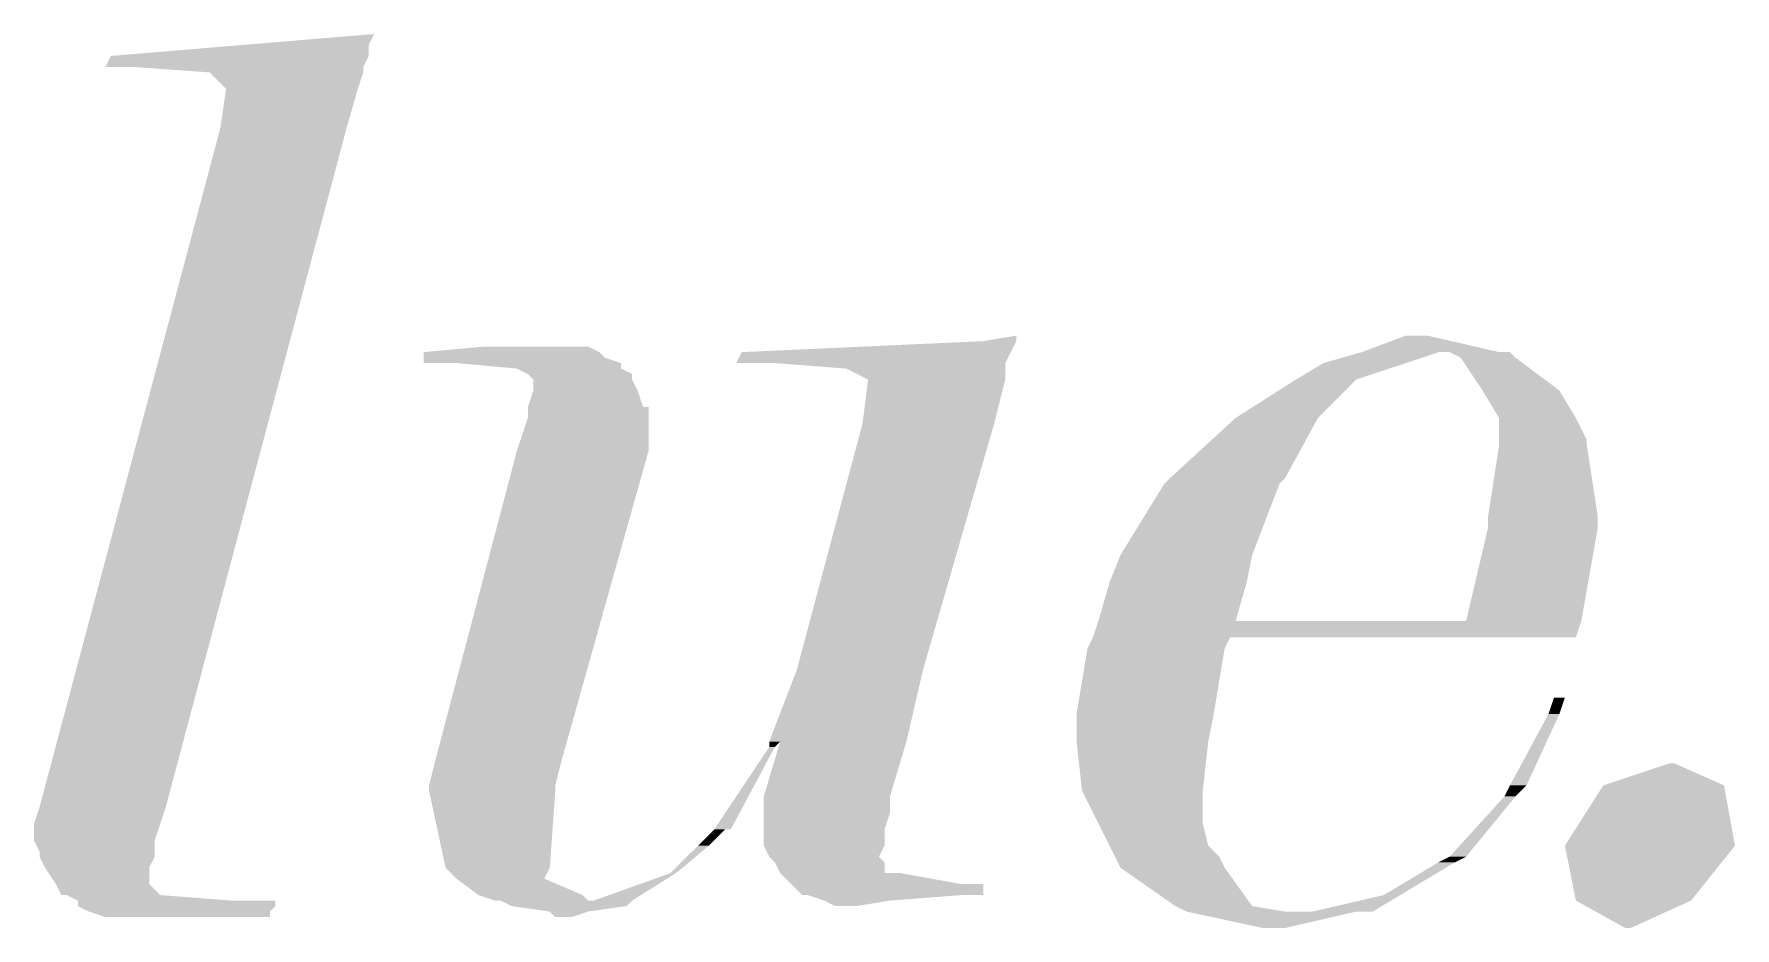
# Model space of a CAD drawing. Header units: millimetres. Extents: x 0 to 216, y 0 to 279.
# Drawn here: x 133.52 to 140.08, y 20.83 to 24.28 of the extents above; entities that cross this region are included whole.
import ezdxf

# ---------------------------------------------------------------- set-up
doc = ezdxf.new("R2010")
doc.units = ezdxf.units.MM
doc.layers.add('C5A-5A-5A', color=7, linetype='Continuous', true_color=0x5a5a5a)

msp = doc.modelspace()

# ---------------------------------------------------------------- hatches: boundary and pattern name
at = {"layer": 'C5A-5A-5A'}
h = msp.add_hatch(color=256, dxfattribs=at)
h.dxf.hatch_style = 2
h.paths.add_polyline_path([(134.323667, 24.235833), (134.8105, 24.1935), (133.815667, 24.1935)])
h = msp.add_hatch(color=256, dxfattribs=at)
h.dxf.hatch_style = 2
h.paths.add_polyline_path([(134.831667, 24.278167), (134.8105, 24.235833), (134.323667, 24.235833)])
h = msp.add_hatch(color=256, dxfattribs=at)
h.dxf.hatch_style = 2
h.paths.add_polyline_path([(134.323667, 24.235833), (134.8105, 24.235833), (134.8105, 24.1935)])
h = msp.add_hatch(color=256, dxfattribs=at)
h.dxf.hatch_style = 2
h.paths.add_polyline_path([(133.815667, 24.1935), (134.789333, 24.151167), (133.7945, 24.151167)])
h = msp.add_hatch(color=256, dxfattribs=at)
h.dxf.hatch_style = 2
h.paths.add_polyline_path([(133.815667, 24.1935), (134.8105, 24.1935), (134.789333, 24.151167)])
h = msp.add_hatch(color=256, dxfattribs=at)
h.dxf.hatch_style = 2
h.paths.add_polyline_path([(133.900333, 24.151167), (134.789333, 24.13), (134.196667, 24.13)])
h = msp.add_hatch(color=256, dxfattribs=at)
h.dxf.hatch_style = 2
h.paths.add_polyline_path([(133.900333, 24.151167), (134.789333, 24.151167), (134.789333, 24.13)])
h = msp.add_hatch(color=256, dxfattribs=at)
h.dxf.hatch_style = 2
h.paths.add_polyline_path([(134.196667, 24.13), (134.768167, 24.0665), (134.260167, 24.0665)])
h = msp.add_hatch(color=256, dxfattribs=at)
h.dxf.hatch_style = 2
h.paths.add_polyline_path([(134.196667, 24.13), (134.789333, 24.13), (134.768167, 24.0665)])
h = msp.add_hatch(color=256, dxfattribs=at)
h.dxf.hatch_style = 2
h.paths.add_polyline_path([(134.260167, 24.0665), (134.725833, 23.918333), (134.239, 23.918333)])
h = msp.add_hatch(color=256, dxfattribs=at)
h.dxf.hatch_style = 2
h.paths.add_polyline_path([(134.260167, 24.0665), (134.768167, 24.0665), (134.725833, 23.918333)])
h = msp.add_hatch(color=256, dxfattribs=at)
h.dxf.hatch_style = 2
h.paths.add_polyline_path([(134.239, 23.918333), (134.027333, 21.293667), (133.5405, 21.293667)])
h = msp.add_hatch(color=256, dxfattribs=at)
h.dxf.hatch_style = 2
h.paths.add_polyline_path([(134.239, 23.918333), (134.725833, 23.918333), (134.027333, 21.293667)])
h = msp.add_hatch(color=256, dxfattribs=at)
h.dxf.hatch_style = 2
h.paths.add_polyline_path([(137.308167, 23.114), (137.308167, 23.092833), (137.181167, 23.092833)])
h = msp.add_hatch(color=256, dxfattribs=at)
h.dxf.hatch_style = 2
h.paths.add_polyline_path([(138.811, 23.114), (139.170833, 23.0505), (138.641667, 23.0505)])
h = msp.add_hatch(color=256, dxfattribs=at)
h.dxf.hatch_style = 2
h.paths.add_polyline_path([(138.811, 23.114), (138.895667, 23.114), (139.170833, 23.0505)])
h = msp.add_hatch(color=256, dxfattribs=at)
h.dxf.hatch_style = 2
h.paths.add_polyline_path([(135.255, 23.071667), (135.6995, 23.0505), (135.022167, 23.0505)])
h = msp.add_hatch(color=256, dxfattribs=at)
h.dxf.hatch_style = 2
h.paths.add_polyline_path([(135.022167, 23.0505), (135.720667, 23.029333), (135.022167, 23.029333)])
h = msp.add_hatch(color=256, dxfattribs=at)
h.dxf.hatch_style = 2
h.paths.add_polyline_path([(135.022167, 23.0505), (135.6995, 23.0505), (135.720667, 23.029333)])
h = msp.add_hatch(color=256, dxfattribs=at)
h.dxf.hatch_style = 2
h.paths.add_polyline_path([(135.509, 23.071667), (135.657167, 23.071667), (135.255, 23.071667)])
h = msp.add_hatch(color=256, dxfattribs=at)
h.dxf.hatch_style = 2
h.paths.add_polyline_path([(135.255, 23.071667), (135.657167, 23.071667), (135.6995, 23.0505)])
h = msp.add_hatch(color=256, dxfattribs=at)
h.dxf.hatch_style = 2
h.paths.add_polyline_path([(135.551333, 23.071667), (135.614833, 23.071667), (135.509, 23.071667)])
h = msp.add_hatch(color=256, dxfattribs=at)
h.dxf.hatch_style = 2
h.paths.add_polyline_path([(135.509, 23.071667), (135.657167, 23.071667)])
h = msp.add_hatch(color=256, dxfattribs=at)
h.dxf.hatch_style = 2
h.paths.add_polyline_path([(136.249833, 23.0505), (137.265833, 23.008167), (136.228667, 23.008167)])
h = msp.add_hatch(color=256, dxfattribs=at)
h.dxf.hatch_style = 2
h.paths.add_polyline_path([(137.181167, 23.092833), (137.287, 23.0505), (136.249833, 23.0505)])
h = msp.add_hatch(color=256, dxfattribs=at)
h.dxf.hatch_style = 2
h.paths.add_polyline_path([(136.249833, 23.0505), (137.287, 23.0505), (137.265833, 23.008167)])
h = msp.add_hatch(color=256, dxfattribs=at)
h.dxf.hatch_style = 2
h.paths.add_polyline_path([(137.181167, 23.092833), (137.308167, 23.092833), (137.287, 23.0505)])
h = msp.add_hatch(color=256, dxfattribs=at)
h.dxf.hatch_style = 2
h.paths.add_polyline_path([(138.641667, 23.0505), (138.811, 23.008167), (138.4935, 23.008167)])
h = msp.add_hatch(color=256, dxfattribs=at)
h.dxf.hatch_style = 2
h.paths.add_polyline_path([(138.641667, 23.0505), (138.938, 23.0505), (138.811, 23.008167)])
h = msp.add_hatch(color=256, dxfattribs=at)
h.dxf.hatch_style = 2
h.paths.add_polyline_path([(138.938, 23.0505), (139.213167, 23.0505), (138.980333, 23.0505)])
h = msp.add_hatch(color=256, dxfattribs=at)
h.dxf.hatch_style = 2
h.paths.add_polyline_path([(138.938, 23.0505), (139.213167, 23.0505)])
h = msp.add_hatch(color=256, dxfattribs=at)
h.dxf.hatch_style = 2
h.paths.add_polyline_path([(138.980333, 23.0505), (139.234333, 23.029333), (139.022667, 23.029333)])
h = msp.add_hatch(color=256, dxfattribs=at)
h.dxf.hatch_style = 2
h.paths.add_polyline_path([(138.980333, 23.0505), (139.213167, 23.0505), (139.234333, 23.029333)])
h = msp.add_hatch(color=256, dxfattribs=at)
h.dxf.hatch_style = 2
h.paths.add_polyline_path([(135.022167, 23.029333), (135.784167, 23.008167), (135.022167, 23.008167)])
h = msp.add_hatch(color=256, dxfattribs=at)
h.dxf.hatch_style = 2
h.paths.add_polyline_path([(135.022167, 23.029333), (135.720667, 23.029333), (135.784167, 23.008167)])
h = msp.add_hatch(color=256, dxfattribs=at)
h.dxf.hatch_style = 2
h.paths.add_polyline_path([(135.022167, 23.008167), (135.784167, 23.008167)])
h = msp.add_hatch(color=256, dxfattribs=at)
h.dxf.hatch_style = 2
h.paths.add_polyline_path([(135.022167, 23.008167), (135.784167, 23.008167)])
h = msp.add_hatch(color=256, dxfattribs=at)
h.dxf.hatch_style = 2
h.paths.add_polyline_path([(135.149167, 23.008167), (135.784167, 22.987), (135.382, 22.987)])
h = msp.add_hatch(color=256, dxfattribs=at)
h.dxf.hatch_style = 2
h.paths.add_polyline_path([(135.149167, 23.008167), (135.784167, 23.008167), (135.784167, 22.987)])
h = msp.add_hatch(color=256, dxfattribs=at)
h.dxf.hatch_style = 2
h.paths.add_polyline_path([(135.382, 22.987), (135.8265, 22.965833), (135.424333, 22.965833)])
h = msp.add_hatch(color=256, dxfattribs=at)
h.dxf.hatch_style = 2
h.paths.add_polyline_path([(135.382, 22.987), (135.784167, 22.987), (135.8265, 22.965833)])
h = msp.add_hatch(color=256, dxfattribs=at)
h.dxf.hatch_style = 2
h.paths.add_polyline_path([(136.376833, 23.008167), (137.265833, 22.987), (136.652, 22.987)])
h = msp.add_hatch(color=256, dxfattribs=at)
h.dxf.hatch_style = 2
h.paths.add_polyline_path([(136.376833, 23.008167), (137.265833, 23.008167), (137.265833, 22.987)])
h = msp.add_hatch(color=256, dxfattribs=at)
h.dxf.hatch_style = 2
h.paths.add_polyline_path([(136.652, 22.987), (137.265833, 22.944667), (136.736667, 22.944667)])
h = msp.add_hatch(color=256, dxfattribs=at)
h.dxf.hatch_style = 2
h.paths.add_polyline_path([(136.652, 22.987), (137.265833, 22.987), (137.265833, 22.944667)])
h = msp.add_hatch(color=256, dxfattribs=at)
h.dxf.hatch_style = 2
h.paths.add_polyline_path([(138.4935, 23.008167), (138.6205, 22.944667), (138.387667, 22.944667)])
h = msp.add_hatch(color=256, dxfattribs=at)
h.dxf.hatch_style = 2
h.paths.add_polyline_path([(138.4935, 23.008167), (138.811, 23.008167), (138.6205, 22.944667)])
h = msp.add_hatch(color=256, dxfattribs=at)
h.dxf.hatch_style = 2
h.paths.add_polyline_path([(139.022667, 23.029333), (139.403667, 22.902333), (139.107333, 22.902333)])
h = msp.add_hatch(color=256, dxfattribs=at)
h.dxf.hatch_style = 2
h.paths.add_polyline_path([(139.022667, 23.029333), (139.234333, 23.029333), (139.403667, 22.902333)])
h = msp.add_hatch(color=256, dxfattribs=at)
h.dxf.hatch_style = 2
h.paths.add_polyline_path([(135.424333, 22.965833), (135.8265, 22.944667), (135.4455, 22.944667)])
h = msp.add_hatch(color=256, dxfattribs=at)
h.dxf.hatch_style = 2
h.paths.add_polyline_path([(135.424333, 22.965833), (135.8265, 22.965833), (135.8265, 22.944667)])
h = msp.add_hatch(color=256, dxfattribs=at)
h.dxf.hatch_style = 2
h.paths.add_polyline_path([(135.4455, 22.902333), (135.868833, 22.838833), (135.424333, 22.838833)])
h = msp.add_hatch(color=256, dxfattribs=at)
h.dxf.hatch_style = 2
h.paths.add_polyline_path([(135.4455, 22.944667), (135.847667, 22.902333), (135.4455, 22.902333)])
h = msp.add_hatch(color=256, dxfattribs=at)
h.dxf.hatch_style = 2
h.paths.add_polyline_path([(135.4455, 22.944667), (135.8265, 22.944667), (135.847667, 22.902333)])
h = msp.add_hatch(color=256, dxfattribs=at)
h.dxf.hatch_style = 2
h.paths.add_polyline_path([(135.4455, 22.902333), (135.847667, 22.902333), (135.868833, 22.838833)])
h = msp.add_hatch(color=256, dxfattribs=at)
h.dxf.hatch_style = 2
h.paths.add_polyline_path([(136.736667, 22.944667), (137.2235, 22.775333), (136.7155, 22.775333)])
h = msp.add_hatch(color=256, dxfattribs=at)
h.dxf.hatch_style = 2
h.paths.add_polyline_path([(136.736667, 22.944667), (137.265833, 22.944667), (137.2235, 22.775333)])
h = msp.add_hatch(color=256, dxfattribs=at)
h.dxf.hatch_style = 2
h.paths.add_polyline_path([(138.387667, 22.944667), (138.472333, 22.7965), (138.154833, 22.7965)])
h = msp.add_hatch(color=256, dxfattribs=at)
h.dxf.hatch_style = 2
h.paths.add_polyline_path([(138.387667, 22.944667), (138.6205, 22.944667), (138.472333, 22.7965)])
h = msp.add_hatch(color=256, dxfattribs=at)
h.dxf.hatch_style = 2
h.paths.add_polyline_path([(139.107333, 22.902333), (139.467167, 22.7965), (139.170833, 22.7965)])
h = msp.add_hatch(color=256, dxfattribs=at)
h.dxf.hatch_style = 2
h.paths.add_polyline_path([(139.107333, 22.902333), (139.403667, 22.902333), (139.467167, 22.7965)])
h = msp.add_hatch(color=256, dxfattribs=at)
h.dxf.hatch_style = 2
h.paths.add_polyline_path([(135.424333, 22.838833), (135.89, 22.838833)])
h = msp.add_hatch(color=256, dxfattribs=at)
h.dxf.hatch_style = 2
h.paths.add_polyline_path([(135.424333, 22.838833), (135.89, 22.838833)])
h = msp.add_hatch(color=256, dxfattribs=at)
h.dxf.hatch_style = 2
h.paths.add_polyline_path([(135.424333, 22.838833), (135.89, 22.7965), (135.424333, 22.7965)])
h = msp.add_hatch(color=256, dxfattribs=at)
h.dxf.hatch_style = 2
h.paths.add_polyline_path([(135.424333, 22.838833), (135.89, 22.838833), (135.89, 22.7965)])
h = msp.add_hatch(color=256, dxfattribs=at)
h.dxf.hatch_style = 2
h.paths.add_polyline_path([(135.424333, 22.7965), (135.89, 22.733), (135.403167, 22.733)])
h = msp.add_hatch(color=256, dxfattribs=at)
h.dxf.hatch_style = 2
h.paths.add_polyline_path([(135.424333, 22.7965), (135.89, 22.7965), (135.89, 22.733)])
h = msp.add_hatch(color=256, dxfattribs=at)
h.dxf.hatch_style = 2
h.paths.add_polyline_path([(136.7155, 22.775333), (136.948333, 21.822833), (136.4615, 21.822833)])
h = msp.add_hatch(color=256, dxfattribs=at)
h.dxf.hatch_style = 2
h.paths.add_polyline_path([(136.7155, 22.775333), (137.2235, 22.775333), (136.948333, 21.822833)])
h = msp.add_hatch(color=256, dxfattribs=at)
h.dxf.hatch_style = 2
h.paths.add_polyline_path([(138.154833, 22.7965), (138.345333, 22.563667), (137.900833, 22.563667)])
h = msp.add_hatch(color=256, dxfattribs=at)
h.dxf.hatch_style = 2
h.paths.add_polyline_path([(138.154833, 22.7965), (138.472333, 22.7965), (138.345333, 22.563667)])
h = msp.add_hatch(color=256, dxfattribs=at)
h.dxf.hatch_style = 2
h.paths.add_polyline_path([(139.170833, 22.7965), (139.5095, 22.711833), (139.170833, 22.711833)])
h = msp.add_hatch(color=256, dxfattribs=at)
h.dxf.hatch_style = 2
h.paths.add_polyline_path([(139.170833, 22.7965), (139.467167, 22.7965), (139.5095, 22.711833)])
h = msp.add_hatch(color=256, dxfattribs=at)
h.dxf.hatch_style = 2
h.paths.add_polyline_path([(135.403167, 22.733), (135.89, 22.6695), (135.382, 22.6695)])
h = msp.add_hatch(color=256, dxfattribs=at)
h.dxf.hatch_style = 2
h.paths.add_polyline_path([(135.403167, 22.733), (135.89, 22.733), (135.89, 22.6695)])
h = msp.add_hatch(color=256, dxfattribs=at)
h.dxf.hatch_style = 2
h.paths.add_polyline_path([(139.170833, 22.711833), (139.5095, 22.690667), (139.170833, 22.690667)])
h = msp.add_hatch(color=256, dxfattribs=at)
h.dxf.hatch_style = 2
h.paths.add_polyline_path([(139.170833, 22.711833), (139.5095, 22.711833), (139.5095, 22.690667)])
h = msp.add_hatch(color=256, dxfattribs=at)
h.dxf.hatch_style = 2
h.paths.add_polyline_path([(135.382, 22.6695), (135.551333, 21.463), (135.0645, 21.463)])
h = msp.add_hatch(color=256, dxfattribs=at)
h.dxf.hatch_style = 2
h.paths.add_polyline_path([(135.382, 22.6695), (135.89, 22.6695), (135.551333, 21.463)])
h = msp.add_hatch(color=256, dxfattribs=at)
h.dxf.hatch_style = 2
h.paths.add_polyline_path([(139.170833, 22.690667), (139.551833, 22.4155), (139.1285, 22.4155)])
h = msp.add_hatch(color=256, dxfattribs=at)
h.dxf.hatch_style = 2
h.paths.add_polyline_path([(139.170833, 22.690667), (139.5095, 22.690667), (139.551833, 22.4155)])
h = msp.add_hatch(color=256, dxfattribs=at)
h.dxf.hatch_style = 2
h.paths.add_polyline_path([(137.879667, 22.5425), (138.218333, 22.267333), (137.710333, 22.267333)])
h = msp.add_hatch(color=256, dxfattribs=at)
h.dxf.hatch_style = 2
h.paths.add_polyline_path([(137.900833, 22.563667), (138.324167, 22.5425), (137.879667, 22.5425)])
h = msp.add_hatch(color=256, dxfattribs=at)
h.dxf.hatch_style = 2
h.paths.add_polyline_path([(137.879667, 22.5425), (138.324167, 22.5425), (138.218333, 22.267333)])
h = msp.add_hatch(color=256, dxfattribs=at)
h.dxf.hatch_style = 2
h.paths.add_polyline_path([(137.900833, 22.563667), (138.345333, 22.563667), (138.324167, 22.5425)])
h = msp.add_hatch(color=256, dxfattribs=at)
h.dxf.hatch_style = 2
h.paths.add_polyline_path([(139.1285, 22.4155), (139.551833, 22.373167), (139.1285, 22.373167)])
h = msp.add_hatch(color=256, dxfattribs=at)
h.dxf.hatch_style = 2
h.paths.add_polyline_path([(139.1285, 22.4155), (139.551833, 22.4155), (139.551833, 22.373167)])
h = msp.add_hatch(color=256, dxfattribs=at)
h.dxf.hatch_style = 2
h.paths.add_polyline_path([(139.1285, 22.373167), (139.488333, 22.013333), (139.043833, 22.013333)])
h = msp.add_hatch(color=256, dxfattribs=at)
h.dxf.hatch_style = 2
h.paths.add_polyline_path([(139.1285, 22.373167), (139.551833, 22.373167), (139.488333, 22.013333)])
h = msp.add_hatch(color=256, dxfattribs=at)
h.dxf.hatch_style = 2
h.paths.add_polyline_path([(137.710333, 22.267333), (138.197167, 22.1615), (137.668, 22.1615)])
h = msp.add_hatch(color=256, dxfattribs=at)
h.dxf.hatch_style = 2
h.paths.add_polyline_path([(137.710333, 22.267333), (138.218333, 22.267333), (138.197167, 22.1615)])
h = msp.add_hatch(color=256, dxfattribs=at)
h.dxf.hatch_style = 2
h.paths.add_polyline_path([(137.668, 22.1615), (138.154833, 22.013333), (137.625667, 22.013333)])
h = msp.add_hatch(color=256, dxfattribs=at)
h.dxf.hatch_style = 2
h.paths.add_polyline_path([(137.668, 22.1615), (138.197167, 22.1615), (138.154833, 22.013333)])
h = msp.add_hatch(color=256, dxfattribs=at)
h.dxf.hatch_style = 2
h.paths.add_polyline_path([(137.625667, 22.013333), (139.467167, 21.949833), (137.6045, 21.949833)])
h = msp.add_hatch(color=256, dxfattribs=at)
h.dxf.hatch_style = 2
h.paths.add_polyline_path([(137.625667, 22.013333), (139.488333, 22.013333)])
h = msp.add_hatch(color=256, dxfattribs=at)
h.dxf.hatch_style = 2
h.paths.add_polyline_path([(137.625667, 22.013333), (139.488333, 22.013333)])
h = msp.add_hatch(color=256, dxfattribs=at)
h.dxf.hatch_style = 2
h.paths.add_polyline_path([(137.625667, 22.013333), (139.488333, 22.013333), (139.467167, 21.949833)])
h = msp.add_hatch(color=256, dxfattribs=at)
h.dxf.hatch_style = 2
h.paths.add_polyline_path([(137.6045, 21.949833), (138.1125, 21.9075), (137.583333, 21.9075)])
h = msp.add_hatch(color=256, dxfattribs=at)
h.dxf.hatch_style = 2
h.paths.add_polyline_path([(137.6045, 21.949833), (138.133667, 21.949833), (138.1125, 21.9075)])
h = msp.add_hatch(color=256, dxfattribs=at)
h.dxf.hatch_style = 2
h.paths.add_polyline_path([(137.583333, 21.9075), (138.070167, 21.6535), (137.541, 21.6535)])
h = msp.add_hatch(color=256, dxfattribs=at)
h.dxf.hatch_style = 2
h.paths.add_polyline_path([(137.583333, 21.9075), (138.1125, 21.9075), (138.070167, 21.6535)])
h = msp.add_hatch(color=256, dxfattribs=at)
h.dxf.hatch_style = 2
h.paths.add_polyline_path([(136.4615, 21.822833), (136.884833, 21.547667), (136.355667, 21.547667)])
h = msp.add_hatch(color=256, dxfattribs=at)
h.dxf.hatch_style = 2
h.paths.add_polyline_path([(136.4615, 21.822833), (136.948333, 21.822833), (136.884833, 21.547667)])
h = msp.add_hatch(color=256, dxfattribs=at)
h.dxf.hatch_style = 2
h.paths.add_polyline_path([(139.3825, 21.717), (139.403667, 21.6535), (139.361333, 21.6535)])
h = msp.add_hatch(color=256, dxfattribs=at)
h.dxf.hatch_style = 2
h.paths.add_polyline_path([(139.3825, 21.717), (139.424833, 21.717), (139.403667, 21.6535)])
h = msp.add_hatch(color=256, dxfattribs=at)
h.dxf.hatch_style = 2
h.paths.add_polyline_path([(137.541, 21.6535), (138.049, 21.547667), (137.541, 21.547667)])
h = msp.add_hatch(color=256, dxfattribs=at)
h.dxf.hatch_style = 2
h.paths.add_polyline_path([(137.541, 21.6535), (138.070167, 21.6535), (138.049, 21.547667)])
h = msp.add_hatch(color=256, dxfattribs=at)
h.dxf.hatch_style = 2
h.paths.add_polyline_path([(139.361333, 21.6535), (139.276667, 21.378333), (139.213167, 21.378333)])
h = msp.add_hatch(color=256, dxfattribs=at)
h.dxf.hatch_style = 2
h.paths.add_polyline_path([(139.361333, 21.6535), (139.403667, 21.6535), (139.276667, 21.378333)])
h = msp.add_hatch(color=256, dxfattribs=at)
h.dxf.hatch_style = 2
h.paths.add_polyline_path([(136.355667, 21.5265), (136.2075, 21.209), (136.144, 21.209)])
h = msp.add_hatch(color=256, dxfattribs=at)
h.dxf.hatch_style = 2
h.paths.add_polyline_path([(136.355667, 21.5265), (136.376833, 21.5265), (136.2075, 21.209)])
h = msp.add_hatch(color=256, dxfattribs=at)
h.dxf.hatch_style = 2
h.paths.add_polyline_path([(136.398, 21.547667), (136.821333, 21.336), (136.3345, 21.336)])
h = msp.add_hatch(color=256, dxfattribs=at)
h.dxf.hatch_style = 2
h.paths.add_polyline_path([(136.355667, 21.547667), (136.376833, 21.5265), (136.355667, 21.5265)])
h = msp.add_hatch(color=256, dxfattribs=at)
h.dxf.hatch_style = 2
h.paths.add_polyline_path([(136.355667, 21.547667), (136.398, 21.547667), (136.376833, 21.5265)])
h = msp.add_hatch(color=256, dxfattribs=at)
h.dxf.hatch_style = 2
h.paths.add_polyline_path([(136.398, 21.547667), (136.884833, 21.547667), (136.821333, 21.336)])
h = msp.add_hatch(color=256, dxfattribs=at)
h.dxf.hatch_style = 2
h.paths.add_polyline_path([(137.541, 21.547667), (138.027833, 21.357167), (137.562167, 21.357167)])
h = msp.add_hatch(color=256, dxfattribs=at)
h.dxf.hatch_style = 2
h.paths.add_polyline_path([(137.541, 21.547667), (138.049, 21.547667), (138.027833, 21.357167)])
h = msp.add_hatch(color=256, dxfattribs=at)
h.dxf.hatch_style = 2
h.paths.add_polyline_path([(135.0645, 21.463), (135.530167, 21.378333), (135.043333, 21.378333)])
h = msp.add_hatch(color=256, dxfattribs=at)
h.dxf.hatch_style = 2
h.paths.add_polyline_path([(135.0645, 21.463), (135.551333, 21.463), (135.530167, 21.378333)])
h = msp.add_hatch(color=256, dxfattribs=at)
h.dxf.hatch_style = 2
h.paths.add_polyline_path([(139.827, 21.463), (140.038667, 21.378333), (139.573, 21.378333)])
h = msp.add_hatch(color=256, dxfattribs=at)
h.dxf.hatch_style = 2
h.paths.add_polyline_path([(139.848167, 21.463), (139.827, 21.463)])
h = msp.add_hatch(color=256, dxfattribs=at)
h.dxf.hatch_style = 2
h.paths.add_polyline_path([(139.827, 21.463), (139.848167, 21.463), (140.038667, 21.378333)])
h = msp.add_hatch(color=256, dxfattribs=at)
h.dxf.hatch_style = 2
h.paths.add_polyline_path([(135.043333, 21.378333), (135.530167, 21.357167), (135.043333, 21.357167)])
h = msp.add_hatch(color=256, dxfattribs=at)
h.dxf.hatch_style = 2
h.paths.add_polyline_path([(135.043333, 21.378333), (135.530167, 21.378333), (135.530167, 21.357167)])
h = msp.add_hatch(color=256, dxfattribs=at)
h.dxf.hatch_style = 2
h.paths.add_polyline_path([(135.043333, 21.357167), (135.509, 21.060833), (135.106833, 21.060833)])
h = msp.add_hatch(color=256, dxfattribs=at)
h.dxf.hatch_style = 2
h.paths.add_polyline_path([(135.043333, 21.357167), (135.530167, 21.357167), (135.509, 21.060833)])
h = msp.add_hatch(color=256, dxfattribs=at)
h.dxf.hatch_style = 2
h.paths.add_polyline_path([(136.3345, 21.336), (136.821333, 21.336)])
h = msp.add_hatch(color=256, dxfattribs=at)
h.dxf.hatch_style = 2
h.paths.add_polyline_path([(136.3345, 21.336), (136.821333, 21.336)])
h = msp.add_hatch(color=256, dxfattribs=at)
h.dxf.hatch_style = 2
h.paths.add_polyline_path([(136.3345, 21.336), (136.821333, 21.2725), (136.3345, 21.2725)])
h = msp.add_hatch(color=256, dxfattribs=at)
h.dxf.hatch_style = 2
h.paths.add_polyline_path([(136.3345, 21.336), (136.821333, 21.336), (136.821333, 21.2725)])
h = msp.add_hatch(color=256, dxfattribs=at)
h.dxf.hatch_style = 2
h.paths.add_polyline_path([(137.562167, 21.357167), (138.027833, 21.230167), (137.625667, 21.230167)])
h = msp.add_hatch(color=256, dxfattribs=at)
h.dxf.hatch_style = 2
h.paths.add_polyline_path([(137.562167, 21.357167), (138.027833, 21.357167), (138.027833, 21.230167)])
h = msp.add_hatch(color=256, dxfattribs=at)
h.dxf.hatch_style = 2
h.paths.add_polyline_path([(139.192, 21.336), (139.043833, 21.103167), (138.980333, 21.103167)])
h = msp.add_hatch(color=256, dxfattribs=at)
h.dxf.hatch_style = 2
h.paths.add_polyline_path([(139.192, 21.336), (139.234333, 21.336), (139.043833, 21.103167)])
h = msp.add_hatch(color=256, dxfattribs=at)
h.dxf.hatch_style = 2
h.paths.add_polyline_path([(139.213167, 21.378333), (139.234333, 21.336), (139.192, 21.336)])
h = msp.add_hatch(color=256, dxfattribs=at)
h.dxf.hatch_style = 2
h.paths.add_polyline_path([(139.213167, 21.378333), (139.276667, 21.378333), (139.234333, 21.336)])
h = msp.add_hatch(color=256, dxfattribs=at)
h.dxf.hatch_style = 2
h.paths.add_polyline_path([(139.573, 21.378333), (140.081, 21.1455), (139.424833, 21.1455)])
h = msp.add_hatch(color=256, dxfattribs=at)
h.dxf.hatch_style = 2
h.paths.add_polyline_path([(139.573, 21.378333), (140.038667, 21.378333), (140.081, 21.1455)])
h = msp.add_hatch(color=256, dxfattribs=at)
h.dxf.hatch_style = 2
h.paths.add_polyline_path([(133.5405, 21.293667), (134.006167, 21.230167), (133.519333, 21.230167)])
h = msp.add_hatch(color=256, dxfattribs=at)
h.dxf.hatch_style = 2
h.paths.add_polyline_path([(133.5405, 21.293667), (134.027333, 21.293667), (134.006167, 21.230167)])
h = msp.add_hatch(color=256, dxfattribs=at)
h.dxf.hatch_style = 2
h.paths.add_polyline_path([(136.3345, 21.2725), (136.800167, 21.209), (136.3345, 21.209)])
h = msp.add_hatch(color=256, dxfattribs=at)
h.dxf.hatch_style = 2
h.paths.add_polyline_path([(136.3345, 21.2725), (136.821333, 21.2725), (136.800167, 21.209)])
h = msp.add_hatch(color=256, dxfattribs=at)
h.dxf.hatch_style = 2
h.paths.add_polyline_path([(133.519333, 21.230167), (133.985, 21.166667), (133.519333, 21.166667)])
h = msp.add_hatch(color=256, dxfattribs=at)
h.dxf.hatch_style = 2
h.paths.add_polyline_path([(133.519333, 21.230167), (134.006167, 21.230167), (133.985, 21.166667)])
h = msp.add_hatch(color=256, dxfattribs=at)
h.dxf.hatch_style = 2
h.paths.add_polyline_path([(136.144, 21.209), (136.122833, 21.1455), (136.0805, 21.1455)])
h = msp.add_hatch(color=256, dxfattribs=at)
h.dxf.hatch_style = 2
h.paths.add_polyline_path([(136.144, 21.209), (136.186333, 21.209), (136.122833, 21.1455)])
h = msp.add_hatch(color=256, dxfattribs=at)
h.dxf.hatch_style = 2
h.paths.add_polyline_path([(136.144, 21.209), (136.186333, 21.209)])
h = msp.add_hatch(color=256, dxfattribs=at)
h.dxf.hatch_style = 2
h.paths.add_polyline_path([(136.144, 21.209), (136.2075, 21.209), (136.186333, 21.209)])
h = msp.add_hatch(color=256, dxfattribs=at)
h.dxf.hatch_style = 2
h.paths.add_polyline_path([(136.3345, 21.209), (136.800167, 21.187833), (136.3345, 21.187833)])
h = msp.add_hatch(color=256, dxfattribs=at)
h.dxf.hatch_style = 2
h.paths.add_polyline_path([(136.3345, 21.209), (136.800167, 21.209), (136.800167, 21.187833)])
h = msp.add_hatch(color=256, dxfattribs=at)
h.dxf.hatch_style = 2
h.paths.add_polyline_path([(137.625667, 21.230167), (138.049, 21.1455), (137.668, 21.1455)])
h = msp.add_hatch(color=256, dxfattribs=at)
h.dxf.hatch_style = 2
h.paths.add_polyline_path([(137.625667, 21.230167), (138.027833, 21.230167), (138.049, 21.1455)])
h = msp.add_hatch(color=256, dxfattribs=at)
h.dxf.hatch_style = 2
h.paths.add_polyline_path([(133.519333, 21.166667), (133.985, 21.124333), (133.5405, 21.124333)])
h = msp.add_hatch(color=256, dxfattribs=at)
h.dxf.hatch_style = 2
h.paths.add_polyline_path([(133.519333, 21.166667), (133.985, 21.166667), (133.985, 21.124333)])
h = msp.add_hatch(color=256, dxfattribs=at)
h.dxf.hatch_style = 2
h.paths.add_polyline_path([(136.0805, 21.1455), (135.995833, 21.039667), (135.974667, 21.039667)])
h = msp.add_hatch(color=256, dxfattribs=at)
h.dxf.hatch_style = 2
h.paths.add_polyline_path([(136.0805, 21.1455), (136.122833, 21.1455), (135.995833, 21.039667)])
h = msp.add_hatch(color=256, dxfattribs=at)
h.dxf.hatch_style = 2
h.paths.add_polyline_path([(136.3345, 21.187833), (136.800167, 21.1455), (136.3345, 21.1455)])
h = msp.add_hatch(color=256, dxfattribs=at)
h.dxf.hatch_style = 2
h.paths.add_polyline_path([(136.3345, 21.187833), (136.800167, 21.187833), (136.800167, 21.1455)])
h = msp.add_hatch(color=256, dxfattribs=at)
h.dxf.hatch_style = 2
h.paths.add_polyline_path([(136.3345, 21.1455), (136.779, 21.103167), (136.355667, 21.103167)])
h = msp.add_hatch(color=256, dxfattribs=at)
h.dxf.hatch_style = 2
h.paths.add_polyline_path([(136.3345, 21.1455), (136.800167, 21.1455), (136.779, 21.103167)])
h = msp.add_hatch(color=256, dxfattribs=at)
h.dxf.hatch_style = 2
h.paths.add_polyline_path([(137.668, 21.1455), (138.091333, 21.103167), (137.689167, 21.103167)])
h = msp.add_hatch(color=256, dxfattribs=at)
h.dxf.hatch_style = 2
h.paths.add_polyline_path([(137.668, 21.1455), (138.049, 21.1455), (138.091333, 21.103167)])
h = msp.add_hatch(color=256, dxfattribs=at)
h.dxf.hatch_style = 2
h.paths.add_polyline_path([(139.424833, 21.1455), (139.911667, 20.933833), (139.467167, 20.933833)])
h = msp.add_hatch(color=256, dxfattribs=at)
h.dxf.hatch_style = 2
h.paths.add_polyline_path([(139.424833, 21.1455), (140.081, 21.1455), (139.911667, 20.933833)])
h = msp.add_hatch(color=256, dxfattribs=at)
h.dxf.hatch_style = 2
h.paths.add_polyline_path([(133.5405, 21.124333), (133.985, 21.103167), (133.5405, 21.103167)])
h = msp.add_hatch(color=256, dxfattribs=at)
h.dxf.hatch_style = 2
h.paths.add_polyline_path([(133.5405, 21.124333), (133.985, 21.124333), (133.985, 21.103167)])
h = msp.add_hatch(color=256, dxfattribs=at)
h.dxf.hatch_style = 2
h.paths.add_polyline_path([(133.5405, 21.103167), (133.963833, 21.060833), (133.561667, 21.060833)])
h = msp.add_hatch(color=256, dxfattribs=at)
h.dxf.hatch_style = 2
h.paths.add_polyline_path([(133.5405, 21.103167), (133.985, 21.103167), (133.963833, 21.060833)])
h = msp.add_hatch(color=256, dxfattribs=at)
h.dxf.hatch_style = 2
h.paths.add_polyline_path([(136.355667, 21.103167), (136.800167, 21.082), (136.376833, 21.082)])
h = msp.add_hatch(color=256, dxfattribs=at)
h.dxf.hatch_style = 2
h.paths.add_polyline_path([(136.355667, 21.103167), (136.779, 21.103167), (136.800167, 21.082)])
h = msp.add_hatch(color=256, dxfattribs=at)
h.dxf.hatch_style = 2
h.paths.add_polyline_path([(136.376833, 21.082), (136.800167, 21.039667), (136.398, 21.039667)])
h = msp.add_hatch(color=256, dxfattribs=at)
h.dxf.hatch_style = 2
h.paths.add_polyline_path([(136.376833, 21.082), (136.800167, 21.082), (136.800167, 21.039667)])
h = msp.add_hatch(color=256, dxfattribs=at)
h.dxf.hatch_style = 2
h.paths.add_polyline_path([(137.689167, 21.103167), (138.1125, 21.060833), (137.710333, 21.060833)])
h = msp.add_hatch(color=256, dxfattribs=at)
h.dxf.hatch_style = 2
h.paths.add_polyline_path([(137.689167, 21.103167), (138.091333, 21.103167), (138.1125, 21.060833)])
h = msp.add_hatch(color=256, dxfattribs=at)
h.dxf.hatch_style = 2
h.paths.add_polyline_path([(138.938, 21.082), (138.789833, 20.955), (138.726333, 20.955)])
h = msp.add_hatch(color=256, dxfattribs=at)
h.dxf.hatch_style = 2
h.paths.add_polyline_path([(138.938, 21.082), (139.0015, 21.082), (138.789833, 20.955)])
h = msp.add_hatch(color=256, dxfattribs=at)
h.dxf.hatch_style = 2
h.paths.add_polyline_path([(138.980333, 21.103167), (139.0015, 21.082), (138.938, 21.082)])
h = msp.add_hatch(color=256, dxfattribs=at)
h.dxf.hatch_style = 2
h.paths.add_polyline_path([(138.980333, 21.103167), (139.043833, 21.103167), (139.0015, 21.082)])
h = msp.add_hatch(color=256, dxfattribs=at)
h.dxf.hatch_style = 2
h.paths.add_polyline_path([(133.561667, 21.060833), (133.963833, 20.997333), (133.604, 20.997333)])
h = msp.add_hatch(color=256, dxfattribs=at)
h.dxf.hatch_style = 2
h.paths.add_polyline_path([(133.561667, 21.060833), (133.963833, 21.060833), (133.963833, 20.997333)])
h = msp.add_hatch(color=256, dxfattribs=at)
h.dxf.hatch_style = 2
h.paths.add_polyline_path([(135.106833, 21.060833), (135.487833, 21.0185), (135.149167, 21.0185)])
h = msp.add_hatch(color=256, dxfattribs=at)
h.dxf.hatch_style = 2
h.paths.add_polyline_path([(135.106833, 21.060833), (135.509, 21.060833), (135.487833, 21.0185)])
h = msp.add_hatch(color=256, dxfattribs=at)
h.dxf.hatch_style = 2
h.paths.add_polyline_path([(135.149167, 21.0185), (135.636, 20.955), (135.233833, 20.955)])
h = msp.add_hatch(color=256, dxfattribs=at)
h.dxf.hatch_style = 2
h.paths.add_polyline_path([(135.149167, 21.0185), (135.487833, 21.0185), (135.636, 20.955)])
h = msp.add_hatch(color=256, dxfattribs=at)
h.dxf.hatch_style = 2
h.paths.add_polyline_path([(135.974667, 21.039667), (135.8265, 20.933833), (135.678333, 20.933833)])
h = msp.add_hatch(color=256, dxfattribs=at)
h.dxf.hatch_style = 2
h.paths.add_polyline_path([(135.974667, 21.039667), (135.995833, 21.039667), (135.8265, 20.933833)])
h = msp.add_hatch(color=256, dxfattribs=at)
h.dxf.hatch_style = 2
h.paths.add_polyline_path([(136.398, 21.039667), (136.863667, 21.039667)])
h = msp.add_hatch(color=256, dxfattribs=at)
h.dxf.hatch_style = 2
h.paths.add_polyline_path([(136.398, 21.039667), (136.863667, 21.039667)])
h = msp.add_hatch(color=256, dxfattribs=at)
h.dxf.hatch_style = 2
h.paths.add_polyline_path([(136.398, 21.039667), (137.0965, 20.997333), (136.440333, 20.997333)])
h = msp.add_hatch(color=256, dxfattribs=at)
h.dxf.hatch_style = 2
h.paths.add_polyline_path([(136.398, 21.039667), (136.863667, 21.039667), (137.0965, 20.997333)])
h = msp.add_hatch(color=256, dxfattribs=at)
h.dxf.hatch_style = 2
h.paths.add_polyline_path([(137.710333, 21.060833), (138.218333, 20.912667), (137.922, 20.912667)])
h = msp.add_hatch(color=256, dxfattribs=at)
h.dxf.hatch_style = 2
h.paths.add_polyline_path([(137.710333, 21.060833), (138.1125, 21.060833), (138.218333, 20.912667)])
h = msp.add_hatch(color=256, dxfattribs=at)
h.dxf.hatch_style = 2
h.paths.add_polyline_path([(133.604, 20.997333), (133.963833, 20.997333)])
h = msp.add_hatch(color=256, dxfattribs=at)
h.dxf.hatch_style = 2
h.paths.add_polyline_path([(133.604, 20.997333), (133.963833, 20.997333)])
h = msp.add_hatch(color=256, dxfattribs=at)
h.dxf.hatch_style = 2
h.paths.add_polyline_path([(133.604, 20.997333), (134.006167, 20.955), (133.625167, 20.955)])
h = msp.add_hatch(color=256, dxfattribs=at)
h.dxf.hatch_style = 2
h.paths.add_polyline_path([(133.604, 20.997333), (133.963833, 20.997333), (134.006167, 20.955)])
h = msp.add_hatch(color=256, dxfattribs=at)
h.dxf.hatch_style = 2
h.paths.add_polyline_path([(133.625167, 20.955), (134.006167, 20.955), (133.646333, 20.955)])
h = msp.add_hatch(color=256, dxfattribs=at)
h.dxf.hatch_style = 2
h.paths.add_polyline_path([(133.625167, 20.955), (134.006167, 20.955)])
h = msp.add_hatch(color=256, dxfattribs=at)
h.dxf.hatch_style = 2
h.paths.add_polyline_path([(133.646333, 20.955), (134.281333, 20.933833), (133.688667, 20.933833)])
h = msp.add_hatch(color=256, dxfattribs=at)
h.dxf.hatch_style = 2
h.paths.add_polyline_path([(133.646333, 20.955), (134.006167, 20.955), (134.281333, 20.933833)])
h = msp.add_hatch(color=256, dxfattribs=at)
h.dxf.hatch_style = 2
h.paths.add_polyline_path([(133.688667, 20.933833), (134.450667, 20.912667), (133.688667, 20.912667)])
h = msp.add_hatch(color=256, dxfattribs=at)
h.dxf.hatch_style = 2
h.paths.add_polyline_path([(133.688667, 20.933833), (134.450667, 20.933833), (134.450667, 20.912667)])
h = msp.add_hatch(color=256, dxfattribs=at)
h.dxf.hatch_style = 2
h.paths.add_polyline_path([(135.233833, 20.955), (135.657167, 20.933833), (135.297333, 20.933833)])
h = msp.add_hatch(color=256, dxfattribs=at)
h.dxf.hatch_style = 2
h.paths.add_polyline_path([(135.233833, 20.955), (135.636, 20.955), (135.657167, 20.933833)])
h = msp.add_hatch(color=256, dxfattribs=at)
h.dxf.hatch_style = 2
h.paths.add_polyline_path([(135.297333, 20.933833), (135.678333, 20.933833), (135.3185, 20.933833)])
h = msp.add_hatch(color=256, dxfattribs=at)
h.dxf.hatch_style = 2
h.paths.add_polyline_path([(135.297333, 20.933833), (135.678333, 20.933833)])
h = msp.add_hatch(color=256, dxfattribs=at)
h.dxf.hatch_style = 2
h.paths.add_polyline_path([(135.3185, 20.933833), (135.805333, 20.912667), (135.360833, 20.912667)])
h = msp.add_hatch(color=256, dxfattribs=at)
h.dxf.hatch_style = 2
h.paths.add_polyline_path([(135.3185, 20.933833), (135.8265, 20.933833), (135.805333, 20.912667)])
h = msp.add_hatch(color=256, dxfattribs=at)
h.dxf.hatch_style = 2
h.paths.add_polyline_path([(135.678333, 20.933833), (135.8265, 20.933833)])
h = msp.add_hatch(color=256, dxfattribs=at)
h.dxf.hatch_style = 2
h.paths.add_polyline_path([(135.678333, 20.933833), (135.8265, 20.933833)])
h = msp.add_hatch(color=256, dxfattribs=at)
h.dxf.hatch_style = 2
h.paths.add_polyline_path([(136.440333, 20.997333), (137.181167, 20.997333)])
h = msp.add_hatch(color=256, dxfattribs=at)
h.dxf.hatch_style = 2
h.paths.add_polyline_path([(136.440333, 20.997333), (137.202333, 20.997333), (137.181167, 20.997333)])
h = msp.add_hatch(color=256, dxfattribs=at)
h.dxf.hatch_style = 2
h.paths.add_polyline_path([(136.440333, 20.997333), (137.181167, 20.955), (136.482667, 20.955)])
h = msp.add_hatch(color=256, dxfattribs=at)
h.dxf.hatch_style = 2
h.paths.add_polyline_path([(136.440333, 20.997333), (137.181167, 20.997333), (137.181167, 20.955)])
h = msp.add_hatch(color=256, dxfattribs=at)
h.dxf.hatch_style = 2
h.paths.add_polyline_path([(136.482667, 20.955), (137.0965, 20.955), (136.503833, 20.955)])
h = msp.add_hatch(color=256, dxfattribs=at)
h.dxf.hatch_style = 2
h.paths.add_polyline_path([(136.482667, 20.955), (137.181167, 20.955), (137.0965, 20.955)])
h = msp.add_hatch(color=256, dxfattribs=at)
h.dxf.hatch_style = 2
h.paths.add_polyline_path([(136.503833, 20.955), (136.821333, 20.933833), (136.567333, 20.933833)])
h = msp.add_hatch(color=256, dxfattribs=at)
h.dxf.hatch_style = 2
h.paths.add_polyline_path([(136.503833, 20.955), (137.0965, 20.955), (136.821333, 20.933833)])
h = msp.add_hatch(color=256, dxfattribs=at)
h.dxf.hatch_style = 2
h.paths.add_polyline_path([(136.567333, 20.933833), (136.694333, 20.912667), (136.609667, 20.912667)])
h = msp.add_hatch(color=256, dxfattribs=at)
h.dxf.hatch_style = 2
h.paths.add_polyline_path([(136.567333, 20.933833), (136.821333, 20.933833), (136.694333, 20.912667)])
h = msp.add_hatch(color=256, dxfattribs=at)
h.dxf.hatch_style = 2
h.paths.add_polyline_path([(138.726333, 20.955), (138.684, 20.8915), (138.451167, 20.8915)])
h = msp.add_hatch(color=256, dxfattribs=at)
h.dxf.hatch_style = 2
h.paths.add_polyline_path([(138.726333, 20.955), (138.789833, 20.955), (138.684, 20.8915)])
h = msp.add_hatch(color=256, dxfattribs=at)
h.dxf.hatch_style = 2
h.paths.add_polyline_path([(139.467167, 20.933833), (139.678833, 20.828), (139.657667, 20.828)])
h = msp.add_hatch(color=256, dxfattribs=at)
h.dxf.hatch_style = 2
h.paths.add_polyline_path([(139.467167, 20.933833), (139.911667, 20.933833), (139.678833, 20.828)])
h = msp.add_hatch(color=256, dxfattribs=at)
h.dxf.hatch_style = 2
h.paths.add_polyline_path([(133.688667, 20.912667), (134.4295, 20.8915), (133.731, 20.8915)])
h = msp.add_hatch(color=256, dxfattribs=at)
h.dxf.hatch_style = 2
h.paths.add_polyline_path([(133.688667, 20.912667), (134.450667, 20.912667), (134.4295, 20.8915)])
h = msp.add_hatch(color=256, dxfattribs=at)
h.dxf.hatch_style = 2
h.paths.add_polyline_path([(133.731, 20.8915), (134.4295, 20.870333), (133.7945, 20.870333)])
h = msp.add_hatch(color=256, dxfattribs=at)
h.dxf.hatch_style = 2
h.paths.add_polyline_path([(133.731, 20.8915), (134.4295, 20.8915), (134.4295, 20.870333)])
h = msp.add_hatch(color=256, dxfattribs=at)
h.dxf.hatch_style = 2
h.paths.add_polyline_path([(133.7945, 20.870333), (134.4295, 20.870333), (133.858, 20.870333)])
h = msp.add_hatch(color=256, dxfattribs=at)
h.dxf.hatch_style = 2
h.paths.add_polyline_path([(133.7945, 20.870333), (134.4295, 20.870333)])
h = msp.add_hatch(color=256, dxfattribs=at)
h.dxf.hatch_style = 2
h.paths.add_polyline_path([(135.360833, 20.912667), (135.657167, 20.8915), (135.509, 20.8915)])
h = msp.add_hatch(color=256, dxfattribs=at)
h.dxf.hatch_style = 2
h.paths.add_polyline_path([(135.360833, 20.912667), (135.805333, 20.912667), (135.657167, 20.8915)])
h = msp.add_hatch(color=256, dxfattribs=at)
h.dxf.hatch_style = 2
h.paths.add_polyline_path([(135.509, 20.8915), (135.593667, 20.870333), (135.530167, 20.870333)])
h = msp.add_hatch(color=256, dxfattribs=at)
h.dxf.hatch_style = 2
h.paths.add_polyline_path([(135.509, 20.8915), (135.657167, 20.8915), (135.593667, 20.870333)])
h = msp.add_hatch(color=256, dxfattribs=at)
h.dxf.hatch_style = 2
h.paths.add_polyline_path([(136.609667, 20.912667), (136.694333, 20.912667), (136.652, 20.912667)])
h = msp.add_hatch(color=256, dxfattribs=at)
h.dxf.hatch_style = 2
h.paths.add_polyline_path([(136.609667, 20.912667), (136.694333, 20.912667)])
h = msp.add_hatch(color=256, dxfattribs=at)
h.dxf.hatch_style = 2
h.paths.add_polyline_path([(136.652, 20.912667), (136.694333, 20.912667), (136.673167, 20.912667)])
h = msp.add_hatch(color=256, dxfattribs=at)
h.dxf.hatch_style = 2
h.paths.add_polyline_path([(137.922, 20.912667), (138.345333, 20.8915), (137.964333, 20.8915)])
h = msp.add_hatch(color=256, dxfattribs=at)
h.dxf.hatch_style = 2
h.paths.add_polyline_path([(137.922, 20.912667), (138.218333, 20.912667), (138.345333, 20.8915)])
h = msp.add_hatch(color=256, dxfattribs=at)
h.dxf.hatch_style = 2
h.paths.add_polyline_path([(137.964333, 20.8915), (138.387667, 20.8915)])
h = msp.add_hatch(color=256, dxfattribs=at)
h.dxf.hatch_style = 2
h.paths.add_polyline_path([(137.964333, 20.8915), (138.387667, 20.8915)])
h = msp.add_hatch(color=256, dxfattribs=at)
h.dxf.hatch_style = 2
h.paths.add_polyline_path([(137.964333, 20.8915), (138.345333, 20.828), (138.260667, 20.828)])
h = msp.add_hatch(color=256, dxfattribs=at)
h.dxf.hatch_style = 2
h.paths.add_polyline_path([(137.964333, 20.8915), (138.6205, 20.8915), (138.345333, 20.828)])
h = msp.add_hatch(color=256, dxfattribs=at)
h.dxf.hatch_style = 2
h.paths.add_polyline_path([(138.408833, 20.8915), (138.6205, 20.8915), (138.387667, 20.8915)])
h = msp.add_hatch(color=256, dxfattribs=at)
h.dxf.hatch_style = 2
h.paths.add_polyline_path([(138.451167, 20.8915), (138.662833, 20.8915), (138.408833, 20.8915)])
h = msp.add_hatch(color=256, dxfattribs=at)
h.dxf.hatch_style = 2
h.paths.add_polyline_path([(138.408833, 20.8915), (138.662833, 20.8915), (138.6205, 20.8915)])
h = msp.add_hatch(color=256, dxfattribs=at)
h.dxf.hatch_style = 2
h.paths.add_polyline_path([(138.451167, 20.8915), (138.684, 20.8915), (138.662833, 20.8915)])
h = msp.add_hatch(color=256, dxfattribs=at)
h.dxf.hatch_style = 2
h.paths.add_polyline_path([(139.657667, 20.828), (139.678833, 20.828)])

doc.saveas('drawing.dxf')
